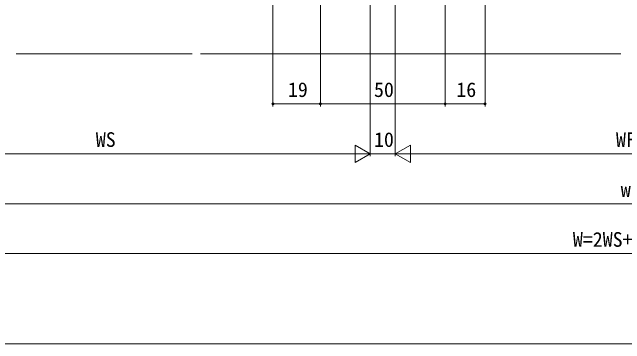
# Model space of a CAD drawing. Units: millimetres, scale not verified. Extents: x -1188 to -190, y -840 to 759.
# Drawn here: x -938.5 to -693, y -840 to -707.2 of the extents above; entities that cross this region are included whole.
import ezdxf
from ezdxf.enums import TextEntityAlignment as Align

# ---------------------------------------------------------------- set-up
doc = ezdxf.new("R2010")
doc.units = ezdxf.units.MM
doc.header["$LTSCALE"] = 4
for name, color, linetype, lineweight in [('0-2_YKK_ZWAK', 7, 'Continuous', 9), ('0-5_YSS_K', 3, 'Continuous', 9), ('0-7_YKK_D', 6, 'Continuous', 9)]:
    doc.layers.add(name, color=color, linetype=linetype, lineweight=lineweight)
doc.styles.add('ＭＳ ゴシック', font='')
doc.styles.get('ＭＳ ゴシック').set_extended_font_data('MS Gothic')

msp = doc.modelspace()

# ---------------------------------------------------------------- linework, layer by layer
at = {"layer": '0-2_YKK_ZWAK'}
msp.add_line((-198, -840), (-1188, -840), dxfattribs=at)
at = {"layer": '0-5_YSS_K'}
for p, q in [((-866.45, -723.916), (-936.905, -723.916)), ((-694.635, -723.916), (-863.121, -723.916))]:
    msp.add_line(p, q, dxfattribs=at)
at = {"layer": '0-7_YKK_D'}
for p, q in [((-834, -591.42), (-834, -744.916)), ((-749.002, -606.717), (-749.002, -744.916)), ((-795.003, -609.617), (-795.003, -764.916)), ((-795.003, -609.617), (-795.003, -764.916)), ((-785.002, -609.617), (-785.002, -764.916)), ((-785.002, -609.617), (-785.002, -764.916)), ((-815.002, -626.717), (-815.002, -744.916)), ((-815.002, -626.717), (-815.002, -744.916)), ((-765.002, -626.717), (-765.002, -744.916)), ((-765.002, -626.717), (-765.002, -744.916)), ((-834, -743.916), (-815.002, -743.916)), ((-815.002, -743.916), (-765.002, -743.916)), ((-765.002, -743.916), (-749.002, -743.916)), ((-801.065, -760.416), (-801.065, -767.416)), ((-795.003, -763.916), (-801.065, -760.416)), ((-785.002, -763.916), (-778.94, -760.416)), ((-778.94, -767.416), (-778.94, -760.416)), ((-1000.998, -763.916), (-802.003, -763.916)), ((-795.003, -763.916), (-807.127, -763.916)), ((-795.003, -763.916), (-801.065, -767.416)), ((-795.003, -763.916), (-785.002, -763.916)), ((-785.002, -763.916), (-772.878, -763.916)), ((-785.002, -763.916), (-778.94, -767.416)), ((-778.002, -763.916), (-608.003, -763.916)), ((-980.996, -783.916), (-405.002, -783.916)), ((-1000.998, -803.916), (-385.002, -803.916))]:
    msp.add_line(p, q, dxfattribs=at)
for centre in [(-834, -743.916), (-815.002, -743.916), (-815.002, -743.916), (-765.002, -743.916), (-765.002, -743.916), (-749.002, -743.916)]:
    msp.add_circle(centre, 0.425, dxfattribs=at)

# ---------------------------------------------------------------- texts
at = {"layer": '0-7_YKK_D', "color": 4, "style": 'ＭＳ ゴシック'}
for s, p in [('19', (-828.021, -742.916)), ('50', (-793.522, -742.916)), ('16', (-760.522, -742.916)), ('WS', (-905.021, -762.916)), ('10', (-793.522, -762.916)), ('WF', (-696.523, -762.916)), ('w', (-694.599, -782.916)), ('W=2WS+WF+20', (-713.8, -802.916))]:
    msp.add_text(s, height=5.865, dxfattribs=at).set_placement(p, align=Align.BOTTOM_LEFT)

doc.saveas('drawing.dxf')
